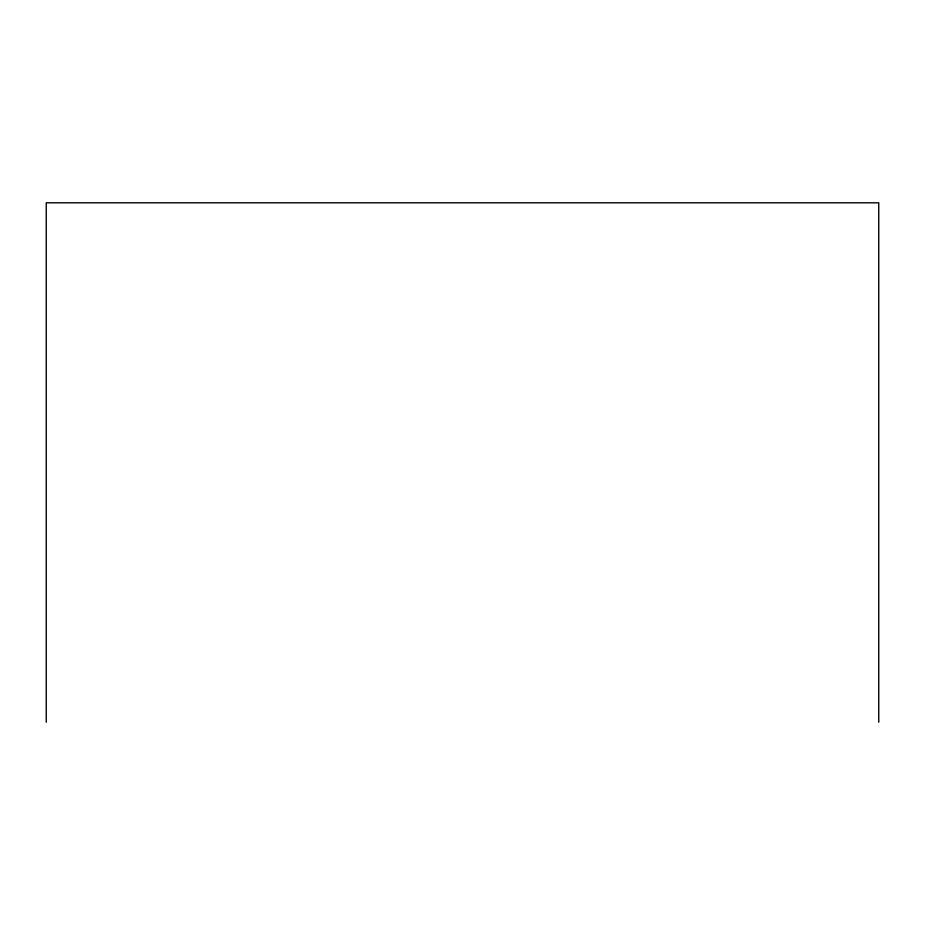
<?xml version="1.0" encoding="UTF-8"?>
<svg xmlns="http://www.w3.org/2000/svg" width="925" height="925" viewBox="0 0 925 925"><rect width="100%" height="100%" fill="white"/><g stroke="black" fill="none" stroke-linecap="round" stroke-linejoin="round"><path stroke-width="1.39" d="M878.75 722.194L878.75 202.806L46.25 202.806L46.25 722.194"/></g></svg>
